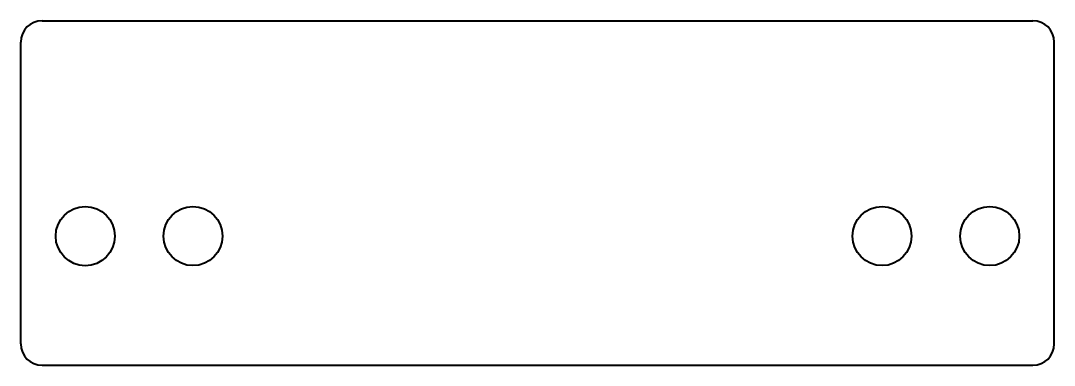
# Model space of a CAD drawing. Header units: inches. Extents: x 0 to 24, y 0 to 8.
import ezdxf

# ---------------------------------------------------------------- set-up
doc = ezdxf.new("R2010")
doc.units = ezdxf.units.IN
doc.header["$MEASUREMENT"] = 0
doc.layers.add('Visible', color=7, linetype='Continuous', lineweight=40)

msp = doc.modelspace()

# ---------------------------------------------------------------- linework, layer by layer
at = {"layer": 'Visible'}
for p, q in [((0.5, 8), (23.5, 8)), ((0, 0.5), (0, 7.5)), ((24, 0.5), (24, 7.5)), ((0.5, 0), (23.5, 0))]:
    msp.add_line(p, q, dxfattribs=at)
for centre, radius in [((1.5, 3), 0.687), ((4, 3), 0.686), ((20, 3), 0.686), ((22.5, 3), 0.686)]:
    msp.add_circle(centre, radius, dxfattribs=at)
for centre, start, end in [((0.5, 7.5), 90, 180), ((23.5, 7.5), 0, 90), ((0.5, 0.5), 180, 270), ((23.5, 0.5), 270, 0)]:
    msp.add_arc(centre, 0.5, start, end, dxfattribs=at)

doc.saveas('drawing.dxf')
